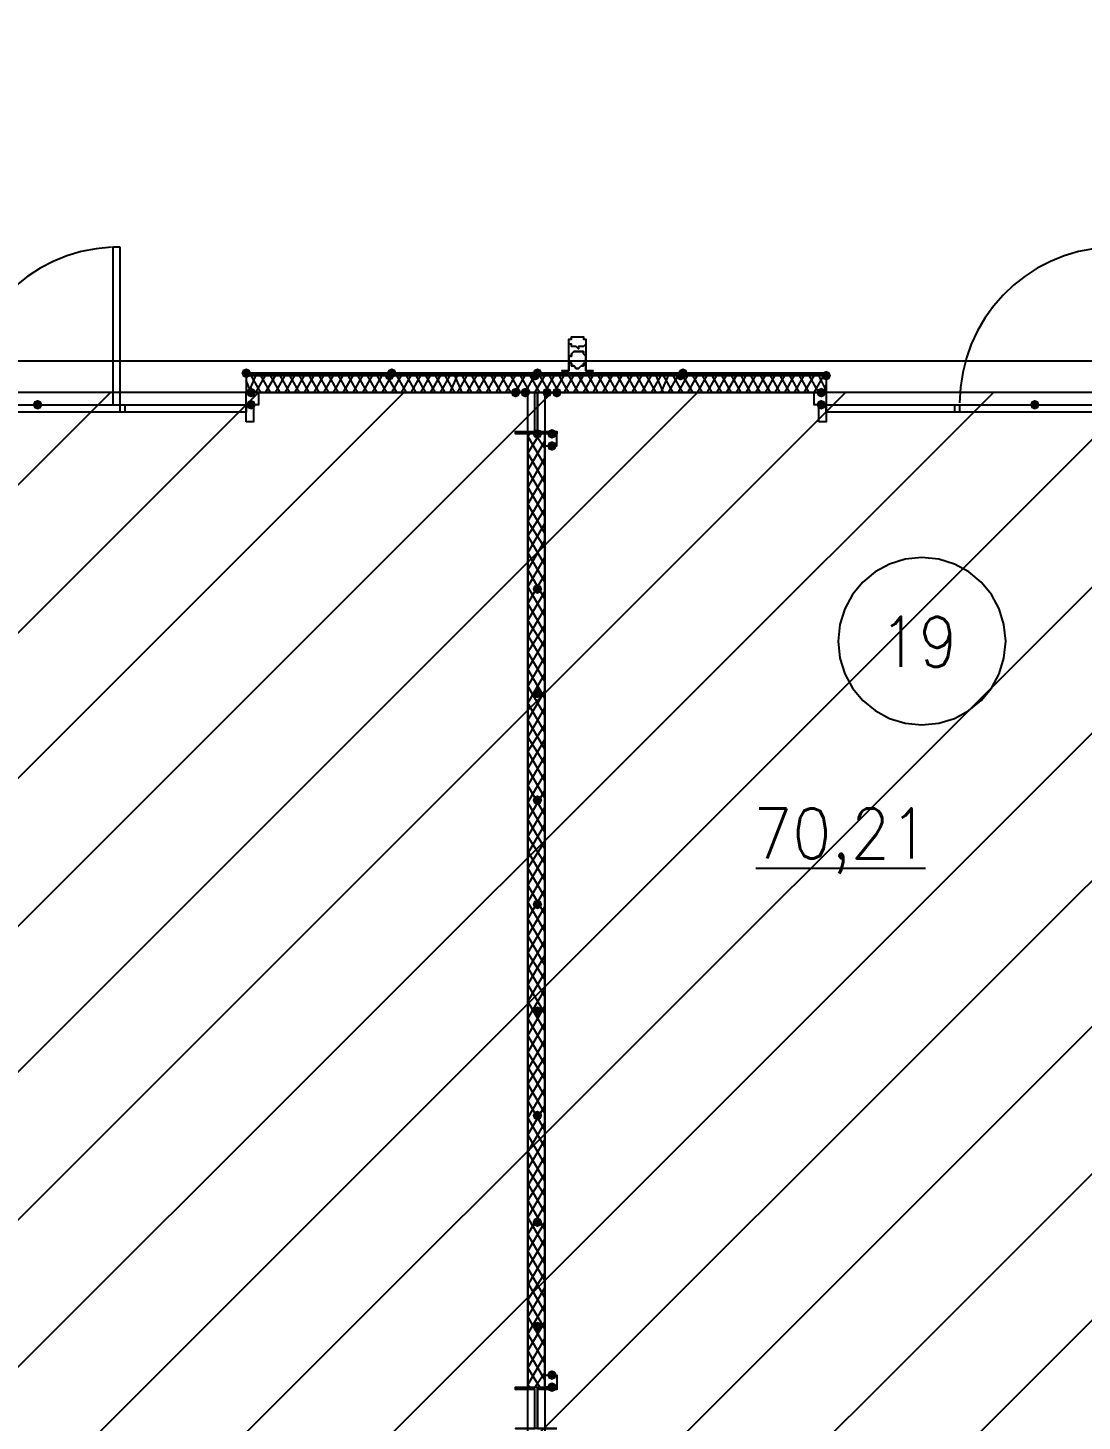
# Model space of a CAD drawing. Header units: millimetres. Extents: x 0 to 420, y 0 to 297.
# Drawn here: x 317.46 to 335.85, y 217.13 to 241.44 of the extents above; entities that cross this region are included whole.
import ezdxf

# ---------------------------------------------------------------- set-up
doc = ezdxf.new("R2010")
doc.units = ezdxf.units.MM
doc.layers.get('0').update_dxf_attribs({"linetype": 'CONTINUOUS'})
doc.styles.get("Standard").update_dxf_attribs({"font": 'STANDARD'})

msp = doc.modelspace()

# ---------------------------------------------------------------- hatches: boundary and pattern name
at = {"true_color": 0x0000fe}
for points in [[(321.352333, 235.415667), (321.327462, 235.355871), (321.267667, 235.331), (321.207871, 235.355871), (321.183, 235.415667), (321.207871, 235.475462), (321.267667, 235.500333), (321.327462, 235.475463)], [(323.85, 235.373333), (323.825129, 235.313538), (323.765333, 235.288667), (323.705537, 235.313538), (323.680667, 235.373333), (323.705537, 235.433129), (323.765333, 235.458), (323.825129, 235.433129)], [(323.892333, 235.415667), (323.867462, 235.355871), (323.807667, 235.331), (323.747871, 235.355871), (323.723, 235.415667), (323.747871, 235.475462), (323.807667, 235.500333), (323.867462, 235.475463)], [(326.39, 235.373333), (326.365129, 235.313538), (326.305333, 235.288667), (326.245538, 235.313538), (326.220667, 235.373333), (326.245537, 235.433129), (326.305333, 235.458), (326.365129, 235.433129)], [(326.39, 235.373333), (326.365129, 235.313538), (326.305333, 235.288667), (326.245538, 235.313538), (326.220667, 235.373333), (326.245537, 235.433129), (326.305333, 235.458), (326.365129, 235.433129)], [(326.432333, 235.415667), (326.407462, 235.355871), (326.347667, 235.331), (326.287871, 235.355871), (326.263, 235.415667), (326.287871, 235.475462), (326.347667, 235.500333), (326.407462, 235.475463)], [(326.432333, 235.415667), (326.407462, 235.355871), (326.347667, 235.331), (326.287871, 235.355871), (326.263, 235.415667), (326.287871, 235.475462), (326.347667, 235.500333), (326.407462, 235.475463)], [(328.93, 235.373333), (328.905129, 235.313538), (328.845333, 235.288667), (328.785538, 235.313538), (328.760667, 235.373333), (328.785537, 235.433129), (328.845333, 235.458), (328.905129, 235.433129)], [(328.972333, 235.415667), (328.947462, 235.355871), (328.887667, 235.331), (328.827871, 235.355871), (328.803, 235.415667), (328.827871, 235.475462), (328.887667, 235.500333), (328.947462, 235.475463)], [(331.47, 235.373333), (331.445129, 235.313538), (331.385333, 235.288667), (331.325538, 235.313538), (331.300667, 235.373333), (331.325537, 235.433129), (331.385333, 235.458), (331.445129, 235.433129)]]:
    msp.add_hatch(color=0, dxfattribs=at).paths.add_polyline_path(points, flags=0)
at = {"true_color": 0x000007}
h = msp.add_hatch(color=0, dxfattribs=at)
h.paths.add_polyline_path([(326.305333, 235.415667), (321.267667, 235.415667), (326.305333, 235.373333)], flags=0)
h.paths.add_polyline_path([(321.267667, 235.415667), (326.305333, 235.373333), (321.267667, 235.373333)], flags=0)
h = msp.add_hatch(color=0, dxfattribs=at)
h.paths.add_polyline_path([(331.385333, 235.415667), (326.347667, 235.415667), (331.385333, 235.373333)], flags=0)
h.paths.add_polyline_path([(326.347667, 235.415667), (331.385333, 235.373333), (326.347667, 235.373333)], flags=0)
for points in [[(321.437, 235.077), (321.412129, 235.017204), (321.352333, 234.992333), (321.292537, 235.017204), (321.267667, 235.077), (321.292537, 235.136796), (321.352333, 235.161667), (321.412129, 235.136796)], [(326.051333, 235.077), (326.026462, 235.017204), (325.966667, 234.992333), (325.906871, 235.017204), (325.882, 235.077), (325.906871, 235.136796), (325.966667, 235.161667), (326.026462, 235.136796)], [(326.220667, 235.077), (326.195796, 235.017204), (326.136, 234.992333), (326.076204, 235.017204), (326.051333, 235.077), (326.076204, 235.136796), (326.136, 235.161667), (326.195796, 235.136796)], [(326.601667, 235.077), (326.576796, 235.017204), (326.517, 234.992333), (326.457204, 235.017204), (326.432333, 235.077), (326.457204, 235.136796), (326.517, 235.161667), (326.576796, 235.136796)], [(326.771, 235.077), (326.746129, 235.017204), (326.686333, 234.992333), (326.626537, 235.017204), (326.601667, 235.077), (326.626537, 235.136796), (326.686333, 235.161667), (326.746129, 235.136796)], [(331.385333, 235.077), (331.360463, 235.017204), (331.300667, 234.992333), (331.240871, 235.017204), (331.216, 235.077), (331.240871, 235.136796), (331.300667, 235.161667), (331.360462, 235.136796)], [(317.711667, 234.865333), (317.686796, 234.805537), (317.627, 234.780667), (317.567204, 234.805537), (317.542333, 234.865333), (317.567204, 234.925129), (317.627, 234.95), (317.686796, 234.925129)], [(317.711667, 234.865333), (317.686796, 234.805537), (317.627, 234.780667), (317.567204, 234.805537), (317.542333, 234.865333), (317.567204, 234.925129), (317.627, 234.95), (317.686796, 234.925129)], [(321.437, 234.865333), (321.412129, 234.805537), (321.352333, 234.780667), (321.292537, 234.805537), (321.267667, 234.865333), (321.292537, 234.925129), (321.352333, 234.95), (321.412129, 234.925129)], [(331.385333, 234.865333), (331.360463, 234.805537), (331.300667, 234.780667), (331.240871, 234.805537), (331.216, 234.865333), (331.240871, 234.925129), (331.300667, 234.95), (331.360462, 234.925129)], [(335.110667, 234.865333), (335.085796, 234.805537), (335.026, 234.780667), (334.966204, 234.805537), (334.941333, 234.865333), (334.966204, 234.925129), (335.026, 234.95), (335.085796, 234.925129)], [(335.110667, 234.865333), (335.085796, 234.805537), (335.026, 234.780667), (334.966204, 234.805537), (334.941333, 234.865333), (334.966204, 234.925129), (335.026, 234.95), (335.085796, 234.925129)], [(326.432333, 234.357333), (326.407462, 234.297537), (326.347667, 234.272667), (326.287871, 234.297537), (326.263, 234.357333), (326.287871, 234.417129), (326.347667, 234.442), (326.407462, 234.417129)], [(326.686333, 234.357333), (326.661462, 234.297537), (326.601667, 234.272667), (326.541871, 234.297537), (326.517, 234.357333), (326.541871, 234.417129), (326.601667, 234.442), (326.661462, 234.417129)], [(326.686333, 234.145667), (326.661462, 234.085871), (326.601667, 234.061), (326.541871, 234.085871), (326.517, 234.145667), (326.541871, 234.205462), (326.601667, 234.230333), (326.661462, 234.205463)], [(326.432333, 231.648), (326.407462, 231.588204), (326.347667, 231.563333), (326.287871, 231.588204), (326.263, 231.648), (326.287871, 231.707796), (326.347667, 231.732667), (326.407462, 231.707796)], [(326.432333, 229.827667), (326.407462, 229.767871), (326.347667, 229.743), (326.287871, 229.767871), (326.263, 229.827667), (326.287871, 229.887462), (326.347667, 229.912333), (326.407462, 229.887463)], [(326.432333, 227.965), (326.407462, 227.905204), (326.347667, 227.880333), (326.287871, 227.905204), (326.263, 227.965), (326.287871, 228.024796), (326.347667, 228.049667), (326.407462, 228.024796)], [(326.432333, 226.144667), (326.407462, 226.084871), (326.347667, 226.06), (326.287871, 226.084871), (326.263, 226.144667), (326.287871, 226.204462), (326.347667, 226.229333), (326.407462, 226.204463)], [(326.432333, 224.282), (326.407462, 224.222204), (326.347667, 224.197333), (326.287871, 224.222204), (326.263, 224.282), (326.287871, 224.341796), (326.347667, 224.366667), (326.407462, 224.341796)], [(326.432333, 222.461667), (326.407462, 222.401871), (326.347667, 222.377), (326.287871, 222.401871), (326.263, 222.461667), (326.287871, 222.521462), (326.347667, 222.546333), (326.407462, 222.521463)], [(326.432333, 220.599), (326.407462, 220.539204), (326.347667, 220.514333), (326.287871, 220.539204), (326.263, 220.599), (326.287871, 220.658796), (326.347667, 220.683667), (326.407462, 220.658796)], [(326.432333, 218.778667), (326.407462, 218.718871), (326.347667, 218.694), (326.287871, 218.718871), (326.263, 218.778667), (326.287871, 218.838462), (326.347667, 218.863333), (326.407462, 218.838463)], [(326.686333, 217.932), (326.661462, 217.872204), (326.601667, 217.847333), (326.541871, 217.872204), (326.517, 217.932), (326.541871, 217.991796), (326.601667, 218.016667), (326.661462, 217.991796)], [(326.686333, 217.720333), (326.661462, 217.660537), (326.601667, 217.635667), (326.541871, 217.660537), (326.517, 217.720333), (326.541871, 217.780129), (326.601667, 217.805), (326.661462, 217.780129)]]:
    msp.add_hatch(color=0, dxfattribs=at).paths.add_polyline_path(points, flags=0)

# ---------------------------------------------------------------- linework, layer by layer
at = {"color": 0, "true_color": 0x000007}
for points in [[(117.263333, 244.221), (378.883333, 244.221), (378.883333, 235.627333), (117.263333, 235.627333)], [(319.066333, 237.617), (318.939333, 237.617), (318.939333, 234.865333), (319.066333, 234.865333)], [(326.898, 235.966), (326.898, 236.008333), (326.940333, 236.008333), (326.940333, 236.050667), (326.982667, 236.050667), (327.025, 236.050667), (327.067333, 236.050667), (327.109667, 236.050667), (327.152, 236.050667), (327.152, 236.008333), (327.194333, 236.008333), (327.194333, 235.966), (327.194333, 235.923667), (327.152, 235.881333), (327.109667, 235.881333), (327.067333, 235.881333), (327.067333, 235.839), (327.025, 235.881333), (326.982667, 235.881333), (326.940333, 235.881333), (326.940333, 235.923667), (326.898, 235.923667)], [(105.156, 117.940667), (390.990667, 117.940667), (390.990667, 235.627333), (105.156, 235.627333)], [(326.771, 235.458), (326.898, 235.458), (326.898, 235.669667), (326.898, 235.712), (326.940333, 235.712), (326.940333, 235.754333), (326.982667, 235.796667), (327.025, 235.796667), (327.067333, 235.796667), (327.109667, 235.796667), (327.152, 235.796667), (327.152, 235.754333), (327.194333, 235.712), (327.194333, 235.669667), (327.194333, 235.458), (327.321333, 235.458), (327.194333, 235.458), (327.194333, 235.669667), (327.194333, 235.712), (327.152, 235.754333), (327.152, 235.796667), (327.109667, 235.796667), (327.067333, 235.796667), (327.025, 235.796667), (326.982667, 235.796667), (326.940333, 235.754333), (326.940333, 235.712), (326.898, 235.712), (326.898, 235.669667), (326.898, 235.458), (326.771, 235.458), (326.898, 235.458), (326.898, 235.669667), (326.898, 235.712), (326.940333, 235.712), (326.940333, 235.754333), (326.982667, 235.796667), (327.025, 235.796667), (327.067333, 235.796667), (327.109667, 235.796667), (327.152, 235.796667), (327.152, 235.754333), (327.194333, 235.712), (327.194333, 235.669667), (327.194333, 235.458), (327.321333, 235.458), (327.194333, 235.458), (327.194333, 235.669667), (327.194333, 235.712), (327.152, 235.754333), (327.152, 235.796667), (327.109667, 235.796667), (327.067333, 235.796667), (327.025, 235.796667), (326.982667, 235.796667), (326.940333, 235.754333), (326.940333, 235.712), (326.898, 235.712), (326.898, 235.669667), (326.898, 235.458), (326.771, 235.458), (326.898, 235.458), (326.898, 235.669667), (326.898, 235.712), (326.940333, 235.712), (326.940333, 235.754333), (326.982667, 235.796667), (327.025, 235.796667), (327.067333, 235.796667), (327.109667, 235.796667), (327.152, 235.796667), (327.152, 235.754333), (327.194333, 235.712), (327.194333, 235.669667), (327.194333, 235.458), (327.321333, 235.458), (327.194333, 235.458), (327.194333, 235.669667), (327.194333, 235.712), (327.152, 235.754333), (327.152, 235.796667), (327.109667, 235.796667), (327.067333, 235.796667), (327.025, 235.796667), (326.982667, 235.796667), (326.940333, 235.754333), (326.940333, 235.712), (326.898, 235.712), (326.898, 235.669667), (326.898, 235.458)], [(326.898, 235.669667), (326.898, 235.627333), (326.940333, 235.585), (326.940333, 235.542667), (326.982667, 235.542667), (327.025, 235.500333), (327.067333, 235.500333), (327.109667, 235.542667), (327.152, 235.542667), (327.152, 235.585), (327.194333, 235.585), (327.194333, 235.627333), (327.194333, 235.669667), (327.194333, 235.712), (327.152, 235.754333), (327.152, 235.796667), (327.109667, 235.796667), (327.067333, 235.796667), (327.025, 235.796667), (326.982667, 235.796667), (326.940333, 235.754333), (326.940333, 235.712), (326.898, 235.712), (326.898, 235.669667), (326.898, 235.712), (326.940333, 235.712), (326.940333, 235.754333), (326.982667, 235.796667), (327.025, 235.796667), (327.067333, 235.796667), (327.109667, 235.796667), (327.152, 235.796667), (327.152, 235.754333), (327.194333, 235.712), (327.194333, 235.669667), (327.194333, 235.627333), (327.194333, 235.585), (327.152, 235.585), (327.152, 235.542667), (327.109667, 235.542667), (327.067333, 235.500333), (327.025, 235.500333), (326.982667, 235.542667), (326.940333, 235.542667), (326.940333, 235.585), (326.898, 235.627333)], [(327.194333, 235.669667), (327.194333, 235.627333), (327.194333, 235.585), (327.152, 235.585), (327.152, 235.542667), (327.109667, 235.542667), (327.067333, 235.500333), (327.025, 235.500333), (326.982667, 235.542667), (326.940333, 235.542667), (326.940333, 235.585), (326.898, 235.627333), (326.898, 235.669667), (326.898, 235.712), (326.940333, 235.712), (326.940333, 235.754333), (326.982667, 235.796667), (327.025, 235.796667), (327.067333, 235.796667), (327.109667, 235.796667), (327.152, 235.796667), (327.152, 235.754333), (327.194333, 235.712)], [(326.305333, 235.415667), (321.267667, 235.415667), (326.305333, 235.373333)], [(321.267667, 235.415667), (326.305333, 235.373333), (321.267667, 235.373333)], [(321.267667, 235.373333), (326.305333, 235.373333), (326.305333, 235.415667), (321.267667, 235.415667)], [(321.267667, 235.373333), (326.305333, 235.373333), (326.305333, 235.415667), (321.267667, 235.415667)], [(331.385333, 235.415667), (326.347667, 235.415667), (331.385333, 235.373333)], [(326.347667, 235.415667), (331.385333, 235.373333), (326.347667, 235.373333)], [(331.385333, 235.415667), (326.347667, 235.415667), (326.347667, 235.373333), (331.385333, 235.373333)], [(331.385333, 235.415667), (326.347667, 235.415667), (326.347667, 235.373333), (331.385333, 235.373333)], [(309.075667, 200.617667), (326.178333, 200.617667), (326.178333, 235.077), (309.075667, 235.077)], [(321.479333, 234.865333), (321.267667, 234.865333), (321.267667, 235.077), (321.479333, 235.077), (321.479333, 234.865333), (321.267667, 234.865333), (321.267667, 235.077), (321.479333, 235.077)], [(326.686333, 234.357333), (325.966667, 234.357333), (325.966667, 234.399667), (326.305333, 234.399667), (326.305333, 235.077), (325.966667, 235.077), (326.686333, 235.077), (326.347667, 235.077), (326.347667, 234.399667), (326.686333, 234.399667)], [(343.577333, 200.617667), (343.577333, 235.077), (326.474667, 235.077), (326.474667, 200.617667)], [(331.385333, 234.865333), (331.173667, 234.865333), (331.173667, 235.077), (331.385333, 235.077), (331.385333, 234.865333), (331.173667, 234.865333), (331.173667, 235.077), (331.385333, 235.077)], [(314.028667, 234.865333), (321.267667, 234.865333), (321.267667, 234.738333), (314.028667, 234.738333)], [(319.066333, 234.865333), (319.151, 234.865333), (319.151, 234.738333), (319.066333, 234.738333)], [(321.267667, 234.569), (321.267667, 234.865333), (321.394667, 234.865333), (321.394667, 234.569)], [(331.258333, 234.569), (331.258333, 234.865333), (331.385333, 234.865333), (331.385333, 234.569)], [(331.385333, 234.865333), (338.666667, 234.865333), (338.666667, 234.738333), (331.385333, 234.738333)], [(333.629, 234.865333), (333.713667, 234.865333), (333.713667, 234.738333), (333.629, 234.738333)], [(326.474667, 217.720333), (326.474667, 234.357333), (326.178333, 234.357333), (326.178333, 217.720333)], [(326.686333, 234.357333), (326.474667, 234.357333), (326.474667, 234.145667), (326.686333, 234.145667), (326.686333, 234.357333), (326.474667, 234.357333), (326.474667, 234.145667), (326.686333, 234.145667)], [(326.686333, 217.720333), (326.474667, 217.720333), (326.474667, 217.932), (326.686333, 217.932), (326.686333, 217.720333), (326.474667, 217.720333), (326.474667, 217.932), (326.686333, 217.932)], [(326.686333, 217.000667), (325.966667, 217.000667), (326.305333, 217.000667), (326.305333, 217.678), (325.966667, 217.678), (325.966667, 217.720333), (326.686333, 217.720333), (326.686333, 217.678), (326.347667, 217.678), (326.347667, 217.000667)]]:
    msp.add_lwpolyline(points, close=True, dxfattribs=at)
for points in [[(318.916677, 237.613977), (318.64815, 237.588163), (318.388069, 237.537219), (318.137649, 237.462416), (317.898107, 237.365024), (317.670658, 237.246314), (317.456519, 237.107555), (317.256905, 236.950018), (317.073033, 236.774973), (316.90612, 236.58369), (316.75738, 236.377438), (316.628031, 236.157489), (316.519288, 235.925112), (316.432367, 235.681577), (316.368485, 235.428154), (316.328857, 235.166115), (316.314701, 234.896728)], [(336.315677, 237.613977), (336.04715, 237.588163), (335.787069, 237.537219), (335.536649, 237.462416), (335.297107, 237.365024), (335.069658, 237.246314), (334.855519, 237.107555), (334.655905, 236.950018), (334.472033, 236.774973), (334.30512, 236.58369), (334.15638, 236.377438), (334.027031, 236.157489), (333.918288, 235.925112), (333.831367, 235.681577), (333.767485, 235.428154), (333.727857, 235.166115), (333.713701, 234.896728)], [(326.898, 235.669667), (326.898, 235.966)], [(327.194333, 235.966), (327.194333, 235.669667)], [(326.305333, 235.373333), (321.267667, 235.373333), (326.305333, 235.415667), (321.267667, 235.415667)], [(321.267667, 235.331), (321.31, 235.373333)], [(321.267667, 235.373333), (321.267667, 235.077)], [(321.267667, 235.373333), (321.267667, 235.077)], [(331.385333, 235.373333), (321.267667, 235.373333)], [(321.31, 235.077), (321.437, 235.373333)], [(321.521667, 235.077), (321.352333, 235.373333)], [(321.437, 235.077), (321.606333, 235.373333)], [(321.691, 235.077), (321.521667, 235.373333)], [(321.606333, 235.077), (321.775667, 235.373333)], [(321.860333, 235.077), (321.691, 235.373333)], [(321.775667, 235.077), (321.945, 235.373333)], [(322.029667, 235.077), (321.860333, 235.373333)], [(321.945, 235.077), (322.114333, 235.373333)], [(322.199, 235.077), (322.029667, 235.373333)], [(322.114333, 235.077), (322.283667, 235.373333)], [(322.368333, 235.077), (322.199, 235.373333)], [(322.283667, 235.077), (322.453, 235.373333)], [(322.537667, 235.077), (322.368333, 235.373333)], [(322.453, 235.077), (322.622333, 235.373333)], [(322.707, 235.077), (322.537667, 235.373333)], [(322.622333, 235.077), (322.791667, 235.373333)], [(322.876333, 235.077), (322.707, 235.373333)], [(322.791667, 235.077), (322.961, 235.373333)], [(323.045667, 235.077), (322.876333, 235.373333)], [(322.961, 235.077), (323.130333, 235.373333)], [(323.215, 235.077), (323.045667, 235.373333)], [(323.130333, 235.077), (323.299667, 235.373333)], [(323.384333, 235.077), (323.215, 235.373333)], [(323.299667, 235.077), (323.469, 235.373333)], [(323.553667, 235.077), (323.384333, 235.373333)], [(323.469, 235.077), (323.638333, 235.373333)], [(323.723, 235.077), (323.553667, 235.373333)], [(323.638333, 235.077), (323.807667, 235.373333)], [(323.892333, 235.077), (323.723, 235.373333)], [(323.807667, 235.077), (323.977, 235.373333)], [(324.061667, 235.077), (323.892333, 235.373333)], [(323.977, 235.077), (324.146333, 235.373333)], [(324.231, 235.077), (324.061667, 235.373333)], [(324.146333, 235.077), (324.315667, 235.373333)], [(324.400333, 235.077), (324.231, 235.373333)], [(324.315667, 235.077), (324.485, 235.373333)], [(324.569667, 235.077), (324.400333, 235.373333)], [(324.485, 235.077), (324.654333, 235.373333)], [(324.739, 235.077), (324.569667, 235.373333)], [(324.654333, 235.077), (324.823667, 235.373333)], [(324.908333, 235.077), (324.739, 235.373333)], [(324.823667, 235.077), (324.950667, 235.373333)], [(325.035333, 235.077), (324.908333, 235.373333)], [(324.950667, 235.077), (325.12, 235.373333)], [(325.204667, 235.077), (325.035333, 235.373333)], [(325.12, 235.077), (325.289333, 235.373333)], [(325.374, 235.077), (325.204667, 235.373333)], [(325.289333, 235.077), (325.458667, 235.373333)], [(325.543333, 235.077), (325.374, 235.373333)], [(325.458667, 235.077), (325.628, 235.373333)], [(325.712667, 235.077), (325.543333, 235.373333)], [(325.628, 235.077), (325.797333, 235.373333)], [(325.882, 235.077), (325.712667, 235.373333)], [(325.797333, 235.077), (325.966667, 235.373333)], [(326.051333, 235.077), (325.882, 235.373333)], [(325.966667, 235.077), (326.136, 235.373333)], [(326.220667, 235.077), (326.051333, 235.373333)], [(326.136, 235.077), (326.305333, 235.373333)], [(326.39, 235.077), (326.220667, 235.373333)], [(326.305333, 235.077), (326.474667, 235.373333)], [(331.385333, 235.415667), (326.347667, 235.415667), (331.385333, 235.415667), (326.347667, 235.373333)], [(326.559333, 235.077), (326.39, 235.373333)], [(326.474667, 235.077), (326.644, 235.373333)], [(326.728667, 235.077), (326.559333, 235.373333)], [(326.644, 235.077), (326.813333, 235.373333)], [(326.898, 235.077), (326.728667, 235.373333)], [(326.813333, 235.077), (326.982667, 235.373333)], [(327.067333, 235.077), (326.898, 235.373333)], [(326.982667, 235.077), (327.152, 235.373333)], [(327.236667, 235.077), (327.067333, 235.373333)], [(327.152, 235.077), (327.321333, 235.373333)], [(327.406, 235.077), (327.236667, 235.373333)], [(327.321333, 235.077), (327.490667, 235.373333)], [(327.575333, 235.077), (327.406, 235.373333)], [(327.490667, 235.077), (327.66, 235.373333)], [(327.744667, 235.077), (327.575333, 235.373333)], [(327.66, 235.077), (327.829333, 235.373333)], [(327.914, 235.077), (327.744667, 235.373333)], [(327.829333, 235.077), (327.998667, 235.373333)], [(328.083333, 235.077), (327.914, 235.373333)], [(327.998667, 235.077), (328.168, 235.373333)], [(328.252667, 235.077), (328.083333, 235.373333)], [(328.168, 235.077), (328.337333, 235.373333)], [(328.422, 235.077), (328.252667, 235.373333)], [(328.337333, 235.077), (328.506667, 235.373333)], [(328.549, 235.077), (328.422, 235.373333)], [(328.506667, 235.077), (328.633667, 235.373333)], [(328.718333, 235.077), (328.549, 235.373333)], [(328.633667, 235.077), (328.803, 235.373333)], [(328.887667, 235.077), (328.718333, 235.373333)], [(328.803, 235.077), (328.972333, 235.373333)], [(329.057, 235.077), (328.887667, 235.373333)], [(328.972333, 235.077), (329.141667, 235.373333)], [(329.226333, 235.077), (329.057, 235.373333)], [(329.141667, 235.077), (329.311, 235.373333)], [(329.395667, 235.077), (329.226333, 235.373333)], [(329.311, 235.077), (329.480333, 235.373333)], [(329.565, 235.077), (329.395667, 235.373333)], [(329.480333, 235.077), (329.649667, 235.373333)], [(329.734333, 235.077), (329.565, 235.373333)], [(329.649667, 235.077), (329.819, 235.373333)], [(329.903667, 235.077), (329.734333, 235.373333)], [(329.819, 235.077), (329.988333, 235.373333)], [(330.073, 235.077), (329.903667, 235.373333)], [(329.988333, 235.077), (330.157667, 235.373333)], [(330.242333, 235.077), (330.073, 235.373333)], [(330.157667, 235.077), (330.327, 235.373333)], [(330.411667, 235.077), (330.242333, 235.373333)], [(330.327, 235.077), (330.496333, 235.373333)], [(330.581, 235.077), (330.411667, 235.373333)], [(330.496333, 235.077), (330.665667, 235.373333)], [(330.750333, 235.077), (330.581, 235.373333)], [(330.665667, 235.077), (330.835, 235.373333)], [(330.919667, 235.077), (330.750333, 235.373333)], [(330.835, 235.077), (331.004333, 235.373333)], [(331.089, 235.077), (330.919667, 235.373333)], [(331.004333, 235.077), (331.173667, 235.373333)], [(331.258333, 235.077), (331.089, 235.373333)], [(331.173667, 235.077), (331.343, 235.373333)], [(331.385333, 235.119333), (331.258333, 235.373333)], [(331.385333, 235.373333), (331.385333, 235.077)], [(331.385333, 235.373333), (331.385333, 235.077)], [(321.352333, 235.077), (321.267667, 235.288667)], [(331.343, 235.077), (331.385333, 235.204)], [(317.627, 235.077), (314.028667, 235.077), (314.028667, 234.992333)], [(314.028667, 234.992333), (314.028667, 234.865333), (317.627, 234.865333)], [(321.267667, 234.992333), (321.267667, 235.077), (317.627, 235.077)], [(317.627, 234.865333), (321.267667, 234.865333), (321.267667, 234.992333)], [(321.394667, 235.077), (331.258333, 235.077)], [(326.347667, 234.357333), (326.347667, 235.077)], [(335.026, 235.077), (331.385333, 235.077), (331.385333, 234.992333)], [(331.385333, 234.992333), (331.385333, 234.865333), (335.026, 234.865333)], [(338.666667, 234.992333), (338.666667, 235.077), (335.026, 235.077)], [(335.026, 234.865333), (338.666667, 234.865333), (338.666667, 234.992333)], [(325.966667, 234.357333), (325.966667, 234.399667)], [(326.136, 234.357333), (326.136, 234.399667)], [(326.517, 234.357333), (326.517, 234.399667)], [(326.686333, 234.357333), (326.686333, 234.399667)], [(326.178333, 234.315), (326.220667, 234.357333)], [(326.178333, 234.018667), (326.39, 234.357333)], [(326.474667, 233.807), (326.178333, 234.315)], [(326.178333, 233.722333), (326.474667, 234.230333)], [(326.474667, 234.103333), (326.305333, 234.357333)], [(326.474667, 233.510667), (326.178333, 234.018667)], [(326.178333, 233.426), (326.474667, 233.934)], [(326.474667, 233.214333), (326.178333, 233.722333)], [(326.178333, 233.129667), (326.474667, 233.637667)], [(326.474667, 232.918), (326.178333, 233.426)], [(326.178333, 232.833333), (326.474667, 233.341333)], [(326.474667, 232.621667), (326.178333, 233.129667)], [(326.178333, 232.579333), (326.474667, 233.045)], [(326.474667, 232.367667), (326.178333, 232.833333)], [(326.178333, 232.283), (326.474667, 232.791)], [(326.474667, 232.071333), (326.178333, 232.579333)], [(326.178333, 231.986667), (326.474667, 232.494667)], [(326.474667, 231.775), (326.178333, 232.283)], [(326.178333, 231.690333), (326.474667, 232.198333)], [(326.474667, 231.478667), (326.178333, 231.986667)], [(334.518, 230.737833), (334.488328, 231.032177), (334.403228, 231.306329), (334.268572, 231.554416), (334.090232, 231.770566), (333.874083, 231.948905), (333.625996, 232.083561), (333.351844, 232.168661), (333.0575, 232.198333), (332.763156, 232.168661), (332.489004, 232.083561), (332.240917, 231.948905), (332.024768, 231.770566), (331.846428, 231.554416), (331.711772, 231.306329), (331.626672, 231.032177), (331.597, 230.737833)], [(326.178333, 231.394), (326.474667, 231.902)], [(326.474667, 231.182333), (326.178333, 231.690333)], [(326.178333, 231.097667), (326.474667, 231.605667)], [(326.474667, 230.886), (326.178333, 231.394)], [(326.178333, 230.801333), (326.474667, 231.309333)], [(326.474667, 230.632), (326.178333, 231.097667)], [(326.178333, 230.547333), (326.474667, 231.013)], [(326.474667, 230.335667), (326.178333, 230.843667)], [(326.178333, 230.251), (326.474667, 230.759)], [(326.474667, 230.039333), (326.178333, 230.547333)], [(331.597, 230.737833), (331.626672, 230.44349), (331.711772, 230.169338), (331.846428, 229.921251), (332.024768, 229.705101), (332.240917, 229.526762), (332.489004, 229.392106), (332.763156, 229.307005), (333.0575, 229.277333), (333.351844, 229.307005), (333.625996, 229.392106), (333.874083, 229.526762), (334.090232, 229.705101), (334.268572, 229.921251), (334.403228, 230.169338), (334.488328, 230.44349), (334.518, 230.737833)], [(326.178333, 229.954667), (326.474667, 230.462667)], [(326.474667, 229.743), (326.178333, 230.251)], [(326.178333, 229.658333), (326.474667, 230.166333)], [(326.474667, 229.446667), (326.178333, 229.954667)], [(326.178333, 229.362), (326.474667, 229.87)], [(326.474667, 229.150333), (326.178333, 229.658333)], [(326.178333, 229.065667), (326.474667, 229.573667)], [(326.474667, 228.854), (326.178333, 229.362)], [(326.178333, 228.811667), (326.474667, 229.277333)], [(326.474667, 228.6), (326.178333, 229.065667)], [(326.178333, 228.515333), (326.474667, 229.023333)], [(326.474667, 228.303667), (326.178333, 228.811667)], [(326.178333, 228.219), (326.474667, 228.727)], [(326.474667, 228.007333), (326.178333, 228.515333)], [(326.178333, 227.922667), (326.474667, 228.430667)], [(326.474667, 227.711), (326.178333, 228.219)], [(326.178333, 227.626333), (326.474667, 228.134333)], [(326.474667, 227.414667), (326.178333, 227.922667)], [(326.178333, 227.33), (326.474667, 227.838)], [(326.474667, 227.118333), (326.178333, 227.626333)], [(326.178333, 227.033667), (326.474667, 227.541667)], [(326.474667, 226.864333), (326.178333, 227.33)], [(326.178333, 226.779667), (326.474667, 227.245333)], [(326.474667, 226.568), (326.178333, 227.076)], [(326.178333, 226.483333), (326.474667, 226.991333)], [(326.474667, 226.271667), (326.178333, 226.779667)], [(326.178333, 226.187), (326.474667, 226.695)], [(330.157667, 226.779667), (333.121, 226.779667)], [(326.474667, 225.975333), (326.178333, 226.483333)], [(326.178333, 225.890667), (326.474667, 226.398667)], [(326.474667, 225.679), (326.178333, 226.187)], [(326.178333, 225.594333), (326.474667, 226.102333)], [(326.474667, 225.382667), (326.178333, 225.890667)], [(326.178333, 225.298), (326.474667, 225.806)], [(326.474667, 225.086333), (326.178333, 225.594333)], [(326.178333, 225.001667), (326.474667, 225.509667)], [(326.474667, 224.832333), (326.178333, 225.298)], [(326.178333, 224.747667), (326.474667, 225.255667)], [(326.474667, 224.536), (326.178333, 225.044)], [(326.178333, 224.451333), (326.474667, 224.959333)], [(326.474667, 224.239667), (326.178333, 224.747667)], [(326.178333, 224.155), (326.474667, 224.663)], [(326.474667, 223.943333), (326.178333, 224.451333)], [(326.178333, 223.858667), (326.474667, 224.366667)], [(326.474667, 223.647), (326.178333, 224.155)], [(326.178333, 223.562333), (326.474667, 224.070333)], [(326.474667, 223.350667), (326.178333, 223.858667)], [(326.178333, 223.266), (326.474667, 223.774)], [(326.474667, 223.096667), (326.178333, 223.562333)], [(326.178333, 223.012), (326.474667, 223.477667)], [(326.474667, 222.800333), (326.178333, 223.308333)], [(326.178333, 222.715667), (326.474667, 223.223667)], [(326.474667, 222.504), (326.178333, 223.012)], [(326.178333, 222.419333), (326.474667, 222.927333)], [(326.474667, 222.207667), (326.178333, 222.715667)], [(326.178333, 222.123), (326.474667, 222.631)], [(326.474667, 221.911333), (326.178333, 222.419333)], [(326.178333, 221.826667), (326.474667, 222.334667)], [(326.474667, 221.615), (326.178333, 222.123)], [(326.178333, 221.530333), (326.474667, 222.038333)], [(326.474667, 221.318667), (326.178333, 221.826667)], [(326.178333, 221.234), (326.474667, 221.742)], [(326.474667, 221.064667), (326.178333, 221.530333)], [(326.178333, 220.98), (326.474667, 221.445667)], [(326.474667, 220.768333), (326.178333, 221.276333)], [(326.178333, 220.683667), (326.474667, 221.191667)], [(326.474667, 220.472), (326.178333, 220.98)], [(326.178333, 220.387333), (326.474667, 220.895333)], [(326.474667, 220.175667), (326.178333, 220.683667)], [(326.178333, 220.091), (326.474667, 220.599)], [(326.474667, 219.879333), (326.178333, 220.387333)], [(326.178333, 219.794667), (326.474667, 220.302667)], [(326.474667, 219.583), (326.178333, 220.091)], [(326.178333, 219.498333), (326.474667, 220.006333)], [(326.474667, 219.286667), (326.178333, 219.794667)], [(326.178333, 219.244333), (326.474667, 219.71)], [(326.474667, 219.032667), (326.178333, 219.540667)], [(326.178333, 218.948), (326.474667, 219.456)], [(326.474667, 218.736333), (326.178333, 219.244333)], [(326.178333, 218.651667), (326.474667, 219.159667)], [(326.474667, 218.44), (326.178333, 218.948)], [(326.178333, 218.355333), (326.474667, 218.863333)], [(326.474667, 218.143667), (326.178333, 218.651667)], [(326.178333, 218.059), (326.474667, 218.567)], [(326.474667, 217.847333), (326.178333, 218.355333)], [(326.178333, 217.762667), (326.474667, 218.270667)], [(326.39, 217.720333), (326.178333, 218.059)], [(326.305333, 217.720333), (326.474667, 217.974333)], [(325.966667, 217.678), (325.966667, 217.720333)], [(326.136, 217.678), (326.136, 217.720333)], [(326.220667, 217.720333), (326.178333, 217.762667)], [(326.347667, 217.000667), (326.347667, 217.720333)], [(326.517, 217.678), (326.517, 217.720333)], [(326.686333, 217.678), (326.686333, 217.720333)]]:
    msp.add_lwpolyline(points, dxfattribs=at)
at = {"color": 0, "true_color": 0x000006}
for points in [[(272.965334, 189.145333), (318.897, 235.076999)], [(275.547667, 189.145333), (321.479334, 235.076999)], [(278.087667, 189.145333), (324.019334, 235.076999)], [(280.670001, 189.145333), (326.601667, 235.076999)], [(283.210001, 189.145333), (329.141667, 235.076999)], [(285.792334, 189.145333), (331.724, 235.076999)], [(288.332334, 189.145333), (334.306334, 235.076999)], [(290.914667, 189.145333), (336.846334, 235.076999)], [(293.454667, 189.145333), (339.428667, 235.076999)], [(296.037, 189.145333), (341.968667, 235.076999)], [(298.577, 189.145333), (344.551, 235.076999)], [(301.159334, 189.145333), (347.091, 235.076999)], [(303.699334, 189.145333), (349.673334, 235.076999)], [(306.281667, 189.145333), (352.213334, 235.076999)]]:
    msp.add_lwpolyline(points, dxfattribs=at)

# ---------------------------------------------------------------- texts
at = {"color": 0, "true_color": 0x000007, "char_height": 0.872032, "attachment_point": 1}
for s, insert, width in [('19', (332.316667, 231.165366), 0.87203199), ('70,21', (330.11532, 227.82103), 2.56764984)]:
    msp.add_mtext(s, dxfattribs=dict(at, insert=insert, width=width))

doc.saveas('drawing.dxf')
